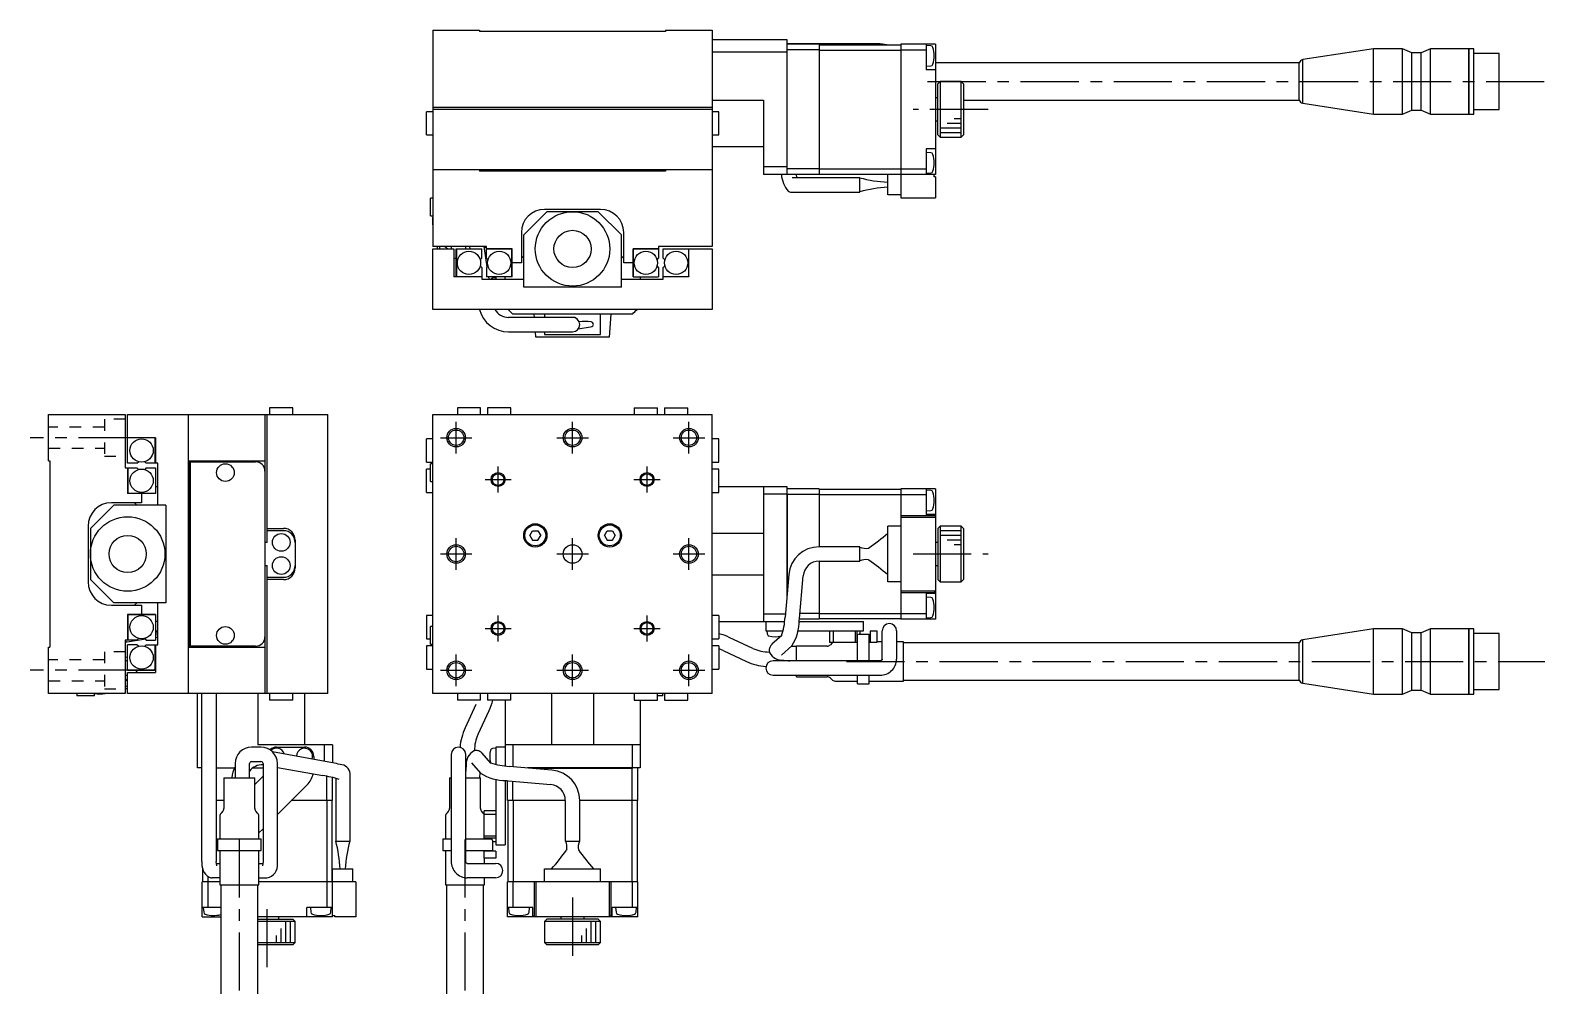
# Model space of a CAD drawing. Extents: x -249 to 412, y 17 to 418.
# Drawn here: x -249.1 to 76.2, y 212.4 to 417.8 of the extents above; entities that cross this region are included whole.
import ezdxf

# ---------------------------------------------------------------- set-up
doc = ezdxf.new("R2010")
doc.units = 0
doc.header["$LTSCALE"] = 10
doc.linetypes.add('CENTER', pattern=[2, 1.25, -0.25, 0.25, -0.25])
doc.linetypes.add('DOT', pattern=[0.5, 0.25, -0.25])
doc.layers.add('1', color=7, linetype='CONTINUOUS')

msp = doc.modelspace()

# ---------------------------------------------------------------- linework, layer by layer
at = {"layer": '1', "color": 7, "linetype": 'CONTINUOUS'}
for p, q in [((-162.630527, 417.799108), (-152.630527, 417.799108)), ((-162.630527, 417.799108), (-162.630527, 371.299108)), ((-152.630527, 417.799108), (-152.630527, 417.499108)), ((-112.630527, 417.499108), (-152.630527, 417.499108)), ((-112.630527, 417.799108), (-112.630527, 417.499108)), ((-112.630527, 417.799108), (-102.630527, 417.799108)), ((-102.630527, 417.799108), (-102.630527, 371.299108)), ((-102.630527, 415.799109), (-86.630527, 415.799109)), ((-86.630527, 415.799109), (-86.630527, 386.799109)), ((-66.567449, 414.849109), (-86.630527, 414.849109)), ((-86.530527, 414.799109), (-86.630527, 414.699109)), ((-79.630527, 413.599109), (-86.630527, 413.599109)), ((-79.630527, 414.799109), (-86.530527, 414.799109)), ((-79.630527, 414.799109), (-79.630527, 386.799109)), ((-79.630527, 414.699109), (-62.130527, 414.699109)), ((-79.630527, 413.557687), (-62.130527, 413.557687)), ((-65.132547, 414.699749), (-66.567449, 414.849109)), ((-62.130527, 414.799109), (-62.130527, 381.799109)), ((-54.630527, 414.799109), (-62.130527, 414.799109)), ((-62.130527, 413.599109), (-56.630527, 413.599109)), ((-56.630527, 414.799109), (-56.630527, 409.299109)), ((-55.645248, 414.462908), (-56.630527, 414.549109)), ((-54.630527, 414.799109), (-54.630527, 386.799109)), ((39.455259, 413.799108), (24.221276, 411.483434)), ((39.455259, 399.79911), (39.455259, 413.799108)), ((45.648258, 413.799108), (39.455259, 413.799108)), ((45.648258, 399.79911), (45.648258, 413.799108)), ((47.648258, 412.949109), (45.648258, 413.799108)), ((51.648258, 413.799108), (49.648258, 412.949109)), ((51.648258, 399.79911), (51.648258, 413.799108)), ((59.905258, 413.799108), (51.648258, 413.799108)), ((59.905258, 399.79911), (59.905258, 413.799108)), ((59.955258, 413.749108), (59.905258, 413.799108)), ((59.955258, 399.79911), (59.955258, 413.799108)), ((60.95526, 413.799108), (59.955258, 413.799108)), ((60.95526, 399.79911), (60.95526, 413.799108)), ((-86.630527, 413.077138), (-102.630527, 413.077138)), ((-56.630527, 410.049109), (-55.645248, 410.135309)), ((23.497603, 410.799109), (-54.630527, 410.799109)), ((23.497603, 402.799109), (23.497603, 410.799109)), ((24.221276, 402.114783), (24.221276, 411.483434)), ((47.648258, 400.649109), (47.648258, 412.949109)), ((49.648258, 412.949109), (47.648258, 412.949109)), ((49.648258, 400.649109), (49.648258, 412.949109)), ((66.455261, 412.799107), (60.95526, 412.799107)), ((66.455261, 400.799111), (66.455261, 412.799107)), ((-54.630527, 409.299109), (-56.630527, 409.299109)), ((-53.630527, 406.799109), (-54.130527, 406.299109)), ((-49.130527, 406.799109), (-53.630527, 406.799109)), ((-53.630527, 406.799109), (-53.630527, 394.799109)), ((-48.630527, 406.299109), (-49.130527, 406.799109)), ((-49.130527, 394.799109), (-49.130527, 406.799109)), ((-54.130527, 395.299109), (-54.130527, 406.299109)), ((-48.630527, 406.299109), (-48.630527, 395.299109)), ((-162.630527, 400.299108), (-164.030527, 400.299108)), ((-164.030527, 395.299108), (-164.030527, 400.299108)), ((-162.630527, 401.299108), (-102.630527, 401.299108)), ((-102.630527, 400.799108), (-162.630527, 400.799108)), ((-102.630527, 402.799109), (-91.630527, 402.799109)), ((-101.230527, 400.299108), (-102.630527, 400.299108)), ((-101.230527, 395.299108), (-101.230527, 400.299108)), ((-91.630527, 402.799109), (-91.630527, 386.799109)), ((-54.130527, 403.299109), (-54.630527, 403.299109)), ((-48.630527, 402.799109), (23.497603, 402.799109)), ((24.221276, 402.114783), (39.455259, 399.79911)), ((45.648258, 399.79911), (47.648258, 400.649109)), ((47.648258, 400.649109), (49.648258, 400.649109)), ((49.648258, 400.649109), (51.648258, 399.79911)), ((60.95526, 400.799111), (66.455261, 400.799111)), ((-54.630527, 398.299109), (-54.130527, 398.299109)), ((39.455259, 399.79911), (45.648258, 399.79911)), ((51.648258, 399.79911), (59.905258, 399.79911)), ((59.905258, 399.79911), (59.955258, 399.84911)), ((59.955258, 399.79911), (60.95526, 399.79911)), ((-164.030527, 395.299108), (-162.630527, 395.299108)), ((-102.630527, 395.299108), (-101.230527, 395.299108)), ((-54.130527, 395.299109), (-53.630527, 394.799109)), ((-53.630527, 394.799109), (-49.130527, 394.799109)), ((-49.130527, 394.799109), (-48.630527, 395.299109)), ((-102.630527, 392.799109), (-91.630527, 392.799109)), ((-54.630527, 392.299109), (-56.630527, 392.299109)), ((-56.630527, 392.299109), (-56.630527, 386.799109)), ((-55.645248, 391.462908), (-56.630527, 391.549109)), ((-102.630527, 387.799108), (-162.630527, 387.799108)), ((-152.630527, 387.799108), (-152.630527, 387.499108)), ((-112.630527, 387.499108), (-152.630527, 387.499108)), ((-112.630527, 387.799108), (-112.630527, 387.499108)), ((-91.630527, 388.521079), (-86.630527, 388.521079)), ((-79.630527, 387.999109), (-86.630527, 387.999109)), ((-79.630527, 388.04053), (-62.130527, 388.04053)), ((-62.130527, 387.999109), (-56.630527, 387.999109)), ((-86.630527, 386.799109), (-91.630527, 386.799109)), ((-86.630527, 386.899109), (-86.530527, 386.799109)), ((-79.630527, 386.799109), (-86.530527, 386.799109)), ((-70.930527, 386.074109), (-85.431765, 386.074109)), ((-84.401629, 386.073294), (-84.581555, 386.798327)), ((-79.630527, 386.899109), (-62.130527, 386.899109)), ((-70.930527, 382.974109), (-70.930527, 386.099109)), ((-64.930527, 382.399109), (-64.930527, 386.799109)), ((-54.630527, 386.799109), (-64.930527, 386.799109)), ((-56.630527, 387.049109), (-55.645248, 387.135309)), ((-54.930527, 386.299109), (-54.930527, 386.799109)), ((-54.630527, 386.299109), (-54.930527, 386.299109)), ((-54.630527, 386.299109), (-54.630527, 381.799109)), ((-163.130527, 377.899108), (-163.130527, 381.699108)), ((-162.630527, 381.699108), (-163.130527, 381.699108)), ((-86.277946, 383.21678), (-86.144984, 383.142531)), ((-86.144984, 383.142531), (-85.992982, 383.076283)), ((-85.992982, 383.076283), (-85.832647, 383.025446)), ((-85.832647, 383.025446), (-85.66756, 382.991694)), ((-85.66756, 382.991694), (-85.534827, 382.977455)), ((-85.534827, 382.977455), (-85.431765, 382.974109)), ((-85.431765, 382.974109), (-70.930527, 382.974109)), ((-62.130527, 382.399109), (-64.930527, 382.399109)), ((-62.130527, 381.799109), (-54.630527, 381.799109)), ((-163.130527, 377.899108), (-162.630527, 377.899108)), ((-143.130527, 373.799108), (-138.130527, 378.799108)), ((-126.630527, 379.299108), (-138.630527, 379.299108)), ((-127.130527, 378.799108), (-138.130527, 378.799108)), ((-127.130527, 378.799108), (-122.130527, 373.799108)), ((-143.630527, 374.299108), (-143.630527, 367.799108)), ((-121.630527, 367.799108), (-121.630527, 374.299108)), ((-151.130527, 371.299108), (-162.630527, 371.299108)), ((-161.630527, 370.799108), (-161.630527, 371.299108)), ((-161.130527, 370.799108), (-161.130527, 371.299108)), ((-158.686095, 371.299108), (-158.686095, 370.799108)), ((-155.586095, 370.799108), (-155.586095, 371.299108)), ((-154.788257, 371.299107), (-154.709059, 370.799108)), ((-150.963001, 366.964032), (-151.64961, 371.299108)), ((-151.130527, 368.80171), (-151.130527, 371.299108)), ((-143.130527, 362.599108), (-143.130527, 373.799108)), ((-122.130527, 362.599108), (-122.130527, 373.799108)), ((-102.630527, 371.299108), (-114.130527, 371.299108)), ((-114.130527, 371.299108), (-114.130527, 368.80171)), ((-162.630527, 357.799108), (-162.630527, 370.799108)), ((-162.630527, 370.799108), (-158.130527, 370.799108)), ((-158.130527, 370.799108), (-158.130527, 364.799108)), ((-157.630527, 364.799108), (-157.630527, 370.799108)), ((-157.630527, 370.799108), (-152.130527, 370.799108)), ((-157.580527, 370.799108), (-157.580527, 364.849108)), ((-152.470062, 368.462175), (-152.130527, 368.80171)), ((-152.130527, 368.80171), (-152.130527, 370.799108)), ((-145.630527, 370.799108), (-151.130527, 370.799108)), ((-145.680527, 370.749108), (-151.130527, 370.749108)), ((-151.130527, 368.80171), (-150.790992, 368.462175)), ((-145.680527, 370.749108), (-145.630527, 370.799108)), ((-145.680527, 364.799108), (-145.680527, 370.749108)), ((-145.630527, 364.799108), (-145.630527, 370.799108)), ((-143.630527, 367.799108), (-145.630527, 367.799108)), ((-143.130527, 368.799108), (-143.630527, 369.299108)), ((-121.630527, 369.299109), (-122.130527, 368.799109)), ((-119.630527, 367.799108), (-121.630527, 367.799108)), ((-114.130527, 370.799108), (-119.630527, 370.799108)), ((-119.580527, 370.749108), (-119.630527, 370.799108)), ((-119.630527, 364.799108), (-119.630527, 370.799108)), ((-119.580527, 370.749108), (-119.580527, 364.799108)), ((-114.130527, 370.749108), (-119.580527, 370.749108)), ((-114.470062, 368.462175), (-114.130527, 368.80171)), ((-113.130527, 368.80171), (-113.130527, 370.799108)), ((-113.130527, 370.799108), (-102.630527, 370.799108)), ((-113.130527, 368.80171), (-112.790992, 368.462175)), ((-107.680527, 364.849108), (-107.680527, 370.799108)), ((-107.630527, 364.799108), (-107.630527, 370.799108)), ((-102.630527, 370.799108), (-102.630527, 357.799108)), ((-152.130527, 364.799108), (-158.130527, 364.799108)), ((-157.580527, 364.849108), (-157.630527, 364.799108)), ((-157.580527, 364.849108), (-152.130527, 364.849108)), ((-152.470062, 367.136041), (-152.130527, 366.796506)), ((-152.130527, 366.796506), (-152.130527, 364.299108)), ((-150.790992, 367.136041), (-151.130527, 366.796506)), ((-151.130527, 366.796506), (-151.130527, 364.799108)), ((-145.630527, 364.799108), (-151.130527, 364.799108)), ((-150.540919, 364.299108), (-150.620111, 364.799108)), ((-149.130527, 364.549109), (-149.813315, 364.489372)), ((-149.130527, 364.799108), (-149.130527, 364.299108)), ((-147.130527, 364.299128), (-147.130527, 364.799108)), ((-119.630527, 364.799108), (-114.130527, 364.799108)), ((-118.130527, 364.799108), (-118.130527, 364.299128)), ((-114.130527, 366.796506), (-114.470062, 367.136041)), ((-114.130527, 366.796506), (-114.130527, 364.799108)), ((-113.130527, 366.796506), (-112.790992, 367.136041)), ((-113.130527, 364.299108), (-113.130527, 366.796506)), ((-113.130527, 364.849108), (-107.680527, 364.849108)), ((-107.630527, 364.799108), (-113.130527, 364.799108)), ((-107.680527, 364.849108), (-107.630527, 364.799108)), ((-152.130527, 364.299108), (-143.130527, 364.299108)), ((-122.130527, 362.599108), (-143.130527, 362.599108)), ((-122.130527, 364.299108), (-113.130527, 364.299108)), ((-102.630527, 357.799108), (-162.630527, 357.799108)), ((-132.630527, 356.074109), (-146.360733, 356.074109)), ((-119.785295, 356.799109), (-145.47576, 356.799109)), ((-140.82983, 356.074109), (-140.880527, 356.799109)), ((-138.630527, 356.799109), (-138.630527, 356.074109)), ((-126.630527, 352.399109), (-126.630527, 356.799109)), ((-124.380527, 356.799109), (-124.730161, 351.799109)), ((-146.360733, 352.974109), (-132.630527, 352.974109)), ((-140.530893, 351.799109), (-140.613057, 352.974109)), ((-124.730161, 351.799109), (-140.530893, 351.799109)), ((-138.630527, 352.974109), (-138.630527, 352.399109)), ((-138.630527, 352.399109), (-126.630527, 352.399109)), ((-131.398719, 353.590729), (-128.742118, 354.079509)), ((-245.207557, 325.222078), (-245.207557, 335.222078)), ((-245.207557, 335.222078), (-228.707557, 335.222078)), ((-228.707557, 335.222078), (-228.707557, 323.722078)), ((-228.207557, 335.222078), (-185.207557, 335.222078)), ((-228.207557, 324.722078), (-228.207557, 335.222078)), ((-215.207557, 335.222078), (-215.207557, 275.222078)), ((-198.707557, 335.222078), (-198.707557, 275.222078)), ((-198.207557, 307.722078), (-198.207557, 335.222078)), ((-197.707557, 336.622078), (-197.707557, 335.222078)), ((-192.707557, 336.622078), (-197.707557, 336.622078)), ((-192.707557, 335.222078), (-192.707557, 336.622078)), ((-185.207558, 275.222078), (-185.207557, 335.222078)), ((-162.630527, 275.222078), (-162.630527, 335.222078)), ((-162.630527, 335.222078), (-102.630527, 335.222078)), ((-157.380527, 336.622078), (-157.380527, 335.222078)), ((-152.380527, 336.622078), (-157.380527, 336.622078)), ((-152.380527, 335.222078), (-152.380527, 336.622078)), ((-145.880527, 336.622078), (-150.880527, 336.622078)), ((-150.880527, 336.622078), (-150.880527, 335.222078)), ((-145.880527, 335.222078), (-145.880527, 336.622078)), ((-119.380527, 336.622078), (-114.380527, 336.622078)), ((-119.380527, 336.622078), (-119.380527, 335.222078)), ((-114.380527, 335.222078), (-114.380527, 336.622078)), ((-112.880527, 336.622078), (-112.880527, 335.222078)), ((-112.880527, 336.622078), (-107.880527, 336.622078)), ((-107.880527, 335.222078), (-107.880527, 336.622078)), ((-102.630527, 275.222078), (-102.630527, 335.222078)), ((-222.207557, 330.222078), (-228.207557, 330.222078)), ((-222.257557, 330.172078), (-228.207557, 330.172078)), ((-222.257557, 330.172078), (-222.207557, 330.222078)), ((-222.257557, 324.722078), (-222.257557, 330.172078)), ((-222.207557, 330.222078), (-222.207557, 324.722078)), ((-162.630527, 329.972078), (-164.030527, 329.972078)), ((-164.030527, 324.972078), (-164.030527, 329.972078)), ((-101.230527, 329.972078), (-102.630527, 329.972078)), ((-101.230527, 324.972078), (-101.230527, 329.972078)), ((-245.207557, 325.222078), (-244.907557, 325.222078)), ((-244.907557, 325.222078), (-244.907557, 285.222078)), ((-228.707557, 323.722078), (-226.210159, 323.722078)), ((-226.210159, 324.722078), (-228.207557, 324.722078)), ((-228.207557, 323.722078), (-228.207557, 318.222078)), ((-228.157557, 323.722078), (-228.157557, 318.272078)), ((-226.210159, 324.722078), (-225.870624, 325.061613)), ((-225.870624, 323.382543), (-226.210159, 323.722078)), ((-224.204956, 324.722078), (-224.54449, 325.061613)), ((-224.204956, 323.722078), (-224.54449, 323.382543)), ((-221.707557, 324.722078), (-224.204956, 324.722078)), ((-224.204956, 323.722078), (-222.207557, 323.722078)), ((-222.207557, 323.722078), (-222.207557, 318.222078)), ((-221.707558, 315.722078), (-221.707558, 324.722078)), ((-215.207557, 325.222078), (-198.707557, 325.222078)), ((-214.907557, 285.222078), (-214.907557, 325.222078)), ((-214.707557, 285.422078), (-214.707557, 325.022078)), ((-214.707557, 325.022078), (-200.707557, 325.022078)), ((-213.707557, 325.022078), (-213.707557, 325.222078)), ((-164.030527, 324.972078), (-162.630527, 324.972078)), ((-164.030527, 318.472078), (-164.030527, 323.472078)), ((-163.130527, 323.472078), (-164.030527, 323.472078)), ((-163.130527, 320.822078), (-163.130527, 324.622078)), ((-162.630527, 324.622078), (-163.130527, 324.622078)), ((-102.630527, 324.972078), (-101.230527, 324.972078)), ((-101.230527, 323.472078), (-102.630527, 323.472078)), ((-101.230527, 318.472078), (-101.230527, 323.472078)), ((-222.207557, 319.722078), (-221.707577, 319.722078)), ((-163.130527, 320.822078), (-162.630527, 320.822078)), ((-101.230527, 319.722078), (-86.630527, 319.722078)), ((-91.630527, 319.722078), (-91.630527, 290.722078)), ((-86.630527, 319.722078), (-86.630527, 295.574208)), ((-79.630527, 319.222078), (-86.630527, 319.222078)), ((-79.630527, 319.222078), (-79.630527, 306.772078)), ((-79.630527, 319.122078), (-62.130527, 319.122078)), ((-54.630527, 319.222078), (-62.130527, 319.222078)), ((-62.130527, 319.222078), (-62.130527, 291.222078)), ((-56.630527, 319.222078), (-56.630527, 313.722078)), ((-55.645248, 318.885877), (-56.630527, 318.972078)), ((-54.630527, 319.222078), (-54.630527, 291.222078)), ((-236.207557, 310.722078), (-231.207557, 315.722078)), ((-225.207557, 316.222078), (-231.707557, 316.222078)), ((-220.007557, 315.722078), (-231.207557, 315.722078)), ((-228.157557, 318.272078), (-228.207557, 318.222078)), ((-222.207557, 318.222078), (-228.207557, 318.222078)), ((-228.157557, 318.272078), (-222.207557, 318.272078)), ((-226.707558, 316.222078), (-226.207558, 315.722078)), ((-225.207557, 318.222078), (-225.207557, 316.222078)), ((-220.007557, 315.722078), (-220.007557, 294.722078)), ((-164.030527, 318.472078), (-162.630527, 318.472078)), ((-102.630527, 318.472078), (-101.230527, 318.472078)), ((-86.630527, 318.06731), (-91.630527, 318.06731)), ((-86.630527, 318.122078), (-86.530527, 318.022078)), ((-86.530527, 318.022078), (-86.530527, 296.717213)), ((-79.630527, 318.022078), (-86.530527, 318.022078)), ((-79.630527, 317.980656), (-62.130527, 317.980656)), ((-62.130527, 318.022078), (-56.630527, 318.022078)), ((-62.130527, 313.472078), (-54.930527, 313.472078)), ((-62.130527, 313.122444), (-54.630527, 313.122444)), ((-56.630527, 314.472078), (-55.645248, 314.558279)), ((-54.630527, 313.722078), (-56.630527, 313.722078)), ((-54.930527, 313.437114), (-54.930527, 313.472078)), ((-54.630527, 313.437114), (-54.930527, 313.437114)), ((-236.707557, 311.222078), (-236.707557, 299.222078)), ((-236.207557, 310.722078), (-236.207557, 299.722078)), ((-198.207557, 310.722078), (-194.707557, 310.722078)), ((-194.707557, 310.222078), (-198.207557, 310.222078)), ((-141.785228, 309.222078), (-141.207878, 310.222078)), ((-141.785228, 309.222078), (-141.207878, 308.222078)), ((-141.207878, 310.222078), (-140.053177, 310.222078)), ((-140.053177, 310.222078), (-139.475827, 309.222078)), ((-140.053177, 308.222078), (-139.475827, 309.222078)), ((-125.785228, 309.222078), (-125.207878, 310.222078)), ((-125.785228, 309.222078), (-125.207878, 308.222078)), ((-125.207878, 310.222078), (-124.053177, 310.222078)), ((-124.053177, 310.222078), (-123.475827, 309.222078)), ((-124.053177, 308.222078), (-123.475827, 309.222078)), ((-102.630527, 309.722078), (-91.630527, 309.722078)), ((-62.130527, 311.222078), (-64.930527, 311.222078)), ((-64.930527, 299.222078), (-64.930527, 311.222078)), ((-53.630527, 311.222078), (-54.130527, 310.722078)), ((-54.130527, 310.722078), (-54.130527, 299.722078)), ((-53.630527, 311.222078), (-53.630527, 299.222078)), ((-49.130527, 311.222078), (-53.630527, 311.222078)), ((-49.130527, 299.222078), (-49.130527, 311.222078)), ((-48.630527, 310.722078), (-49.130527, 311.222078)), ((-48.630527, 310.722078), (-48.630527, 299.722078)), ((-198.207557, 307.722078), (-198.707557, 307.722078)), ((-192.207557, 308.222078), (-192.207558, 302.222078)), ((-141.207878, 308.222078), (-140.053177, 308.222078)), ((-125.207878, 308.222078), (-124.053177, 308.222078)), ((-70.930527, 306.772078), (-79.648871, 306.772078)), ((-70.930527, 303.672078), (-70.930527, 306.772078)), ((-54.130527, 307.722078), (-54.630527, 307.722078)), ((-198.707557, 302.722078), (-198.207558, 302.722078)), ((-198.207558, 275.222078), (-198.207558, 302.722078)), ((-79.648871, 303.672078), (-70.930527, 303.672078)), ((-79.630527, 303.672078), (-79.630527, 291.222078)), ((-69.076769, 303.962312), (-68.984263, 303.922771)), ((-54.630527, 302.722078), (-54.130527, 302.722078)), ((-231.207557, 294.722078), (-236.207557, 299.722078)), ((-198.207558, 300.222078), (-194.707558, 300.222078)), ((-194.707558, 299.722078), (-198.207558, 299.722078)), ((-102.630527, 300.722078), (-91.630527, 300.722078)), ((-86.173947, 300.792948), (-86.975866, 291.626964)), ((-83.887663, 291.356781), (-83.085743, 300.522765)), ((-54.130527, 299.722078), (-53.630527, 299.222078)), ((-49.130527, 299.222078), (-48.630527, 299.722078)), ((-62.130527, 299.222078), (-64.930527, 299.222078)), ((-62.130527, 297.321712), (-54.630527, 297.321712)), ((-62.130527, 296.972078), (-54.930527, 296.972078)), ((-54.630527, 296.722078), (-56.630527, 296.722078)), ((-56.630527, 296.722078), (-56.630527, 291.222078)), ((-54.930527, 296.972078), (-54.930527, 297.007041)), ((-54.630527, 297.007041), (-54.930527, 297.007041)), ((-53.630527, 299.222078), (-49.130527, 299.222078)), ((-231.707557, 294.222078), (-225.207557, 294.222078)), ((-220.007557, 294.722078), (-231.207557, 294.722078)), ((-226.207558, 294.722078), (-226.707558, 294.222078)), ((-225.207557, 294.222078), (-225.207557, 292.222078)), ((-221.707558, 285.722078), (-221.707558, 294.722078)), ((-55.645248, 295.885877), (-56.630527, 295.972078)), ((-228.157557, 292.172078), (-228.207557, 292.222078)), ((-228.207557, 292.222078), (-228.207557, 286.722078)), ((-222.207557, 292.222078), (-228.207557, 292.222078)), ((-228.157557, 292.172078), (-228.157557, 286.722078)), ((-222.207557, 292.172078), (-228.157557, 292.172078)), ((-222.207557, 292.222078), (-222.207557, 286.722078)), ((-221.707577, 290.722078), (-222.207557, 290.722078)), ((-164.030527, 291.972078), (-164.030527, 286.972078)), ((-162.630527, 291.972078), (-164.030527, 291.972078)), ((-163.130527, 285.822078), (-163.130527, 289.622078)), ((-162.630527, 289.622078), (-163.130527, 289.622078)), ((-101.230527, 291.972078), (-102.630527, 291.972078)), ((-101.230527, 291.972078), (-101.230527, 286.972078)), ((-101.230527, 290.722078), (-87.069429, 290.722078)), ((-91.630527, 292.376845), (-86.91026, 292.376845)), ((-91.130527, 290.722078), (-91.130527, 288.722078)), ((-83.948701, 290.722078), (-70.130527, 290.722078)), ((-83.919772, 291.011108), (-83.894123, 291.283884)), ((-79.630527, 291.222078), (-83.899935, 291.222078)), ((-83.894123, 291.283884), (-83.887663, 291.356781)), ((-79.630527, 292.422078), (-83.794461, 292.422078)), ((-79.630527, 292.463499), (-62.130527, 292.463499)), ((-79.630527, 291.322078), (-62.130527, 291.322078)), ((-70.130527, 288.722078), (-70.130527, 290.722078)), ((-62.130527, 292.422078), (-56.630527, 292.422078)), ((-54.630527, 291.222078), (-62.130527, 291.222078)), ((-56.630527, 291.472078), (-55.645248, 291.558279)), ((-224.372482, 286.889604), (-228.707557, 286.202995)), ((-228.707557, 286.722078), (-228.707557, 275.222078)), ((-226.210159, 286.722078), (-228.707557, 286.722078)), ((-226.210159, 286.722078), (-225.870624, 287.061613)), ((-224.54449, 287.061613), (-224.204956, 286.722078)), ((-224.204956, 286.722078), (-222.207557, 286.722078)), ((-222.207557, 288.722078), (-221.707558, 288.722078)), ((-221.707558, 287.311686), (-222.207557, 287.232494)), ((-221.957558, 288.722078), (-221.897822, 288.03929)), ((-214.90719, 288.724277), (-215.207145, 288.537756)), ((-164.030527, 286.972078), (-163.130527, 286.972078)), ((-102.630527, 286.972078), (-101.230527, 286.972078)), ((-93.921627, 284.937594), (-98.966233, 287.289933)), ((-91.130527, 288.722078), (-87.396165, 288.722078)), ((-90.880527, 288.722078), (-90.820791, 288.03929)), ((-87.69394, 287.681782), (-89.787169, 285.824703)), ((-84.234669, 288.722078), (-70.130527, 288.722078)), ((-77.430527, 288.722078), (-77.430527, 286.222078)), ((-76.613282, 288.722078), (-76.613282, 286.222078)), ((-71.945849, 288.722078), (-71.945849, 286.222078)), ((-71.530527, 288.722078), (-71.530527, 286.222078)), ((-71.075403, 287.992078), (-71.380527, 287.876803)), ((-71.380527, 282.26651), (-71.380527, 287.876803)), ((-71.075403, 287.992078), (-68.880527, 287.992078)), ((-70.830527, 287.992078), (-70.830527, 288.722078)), ((-68.880527, 282.26651), (-68.880527, 287.992078)), ((-68.880527, 287.492078), (-68.730527, 287.492078)), ((-68.730527, 288.722078), (-68.730527, 286.222078)), ((-68.730527, 288.722078), (-67.230527, 288.722078)), ((-67.230527, 288.722078), (-67.230527, 286.222078)), ((-66.117449, 286.322078), (-67.230527, 286.322078)), ((-66.117449, 282.595895), (-66.117449, 288.703897)), ((-63.017449, 288.703897), (-63.017449, 282.595895)), ((-61.544741, 286.322078), (-63.017449, 286.322078)), ((-61.544741, 277.922078), (-61.544741, 286.322078)), ((39.455259, 289.122077), (24.221276, 286.806403)), ((24.221276, 277.437752), (24.221276, 286.806403)), ((45.648258, 289.122077), (39.455259, 289.122077)), ((39.455259, 275.122079), (39.455259, 289.122077)), ((47.648258, 288.272078), (45.648258, 289.122077)), ((45.648258, 275.122079), (45.648258, 289.122077)), ((49.648258, 288.272078), (47.648258, 288.272078)), ((47.648258, 275.972078), (47.648258, 288.272078)), ((51.648258, 289.122077), (49.648258, 288.272078)), ((49.648258, 275.972078), (49.648258, 288.272078)), ((59.905258, 289.122077), (51.648258, 289.122077)), ((51.648258, 275.122079), (51.648258, 289.122077)), ((59.955258, 289.072077), (59.905258, 289.122077)), ((59.905258, 275.122079), (59.905258, 289.122077)), ((60.95526, 289.122077), (59.955258, 289.122077)), ((59.955258, 275.122079), (59.955258, 289.122077)), ((60.95526, 275.122079), (60.95526, 289.122077)), ((66.455261, 288.122076), (60.95526, 288.122076)), ((66.455261, 276.12208), (66.455261, 288.122076)), ((-245.207557, 275.222078), (-245.207557, 285.222078)), ((-245.207557, 285.222078), (-244.907557, 285.222078)), ((-228.707557, 283.064353), (-228.207558, 283.143545)), ((-226.210159, 285.722078), (-228.207557, 285.722078)), ((-228.207557, 280.222078), (-228.207557, 285.722078)), ((-225.870624, 285.382543), (-226.210159, 285.722078)), ((-224.54449, 285.382543), (-224.204956, 285.722078)), ((-224.204956, 285.722078), (-221.707557, 285.722078)), ((-222.257557, 280.272078), (-222.257557, 285.722078)), ((-222.207557, 285.722078), (-222.207557, 279.722078)), ((-215.207557, 285.222078), (-198.707557, 285.222078)), ((-215.207406, 285.23076), (-214.907323, 285.315358)), ((-200.707557, 285.422078), (-214.707557, 285.422078)), ((-213.707557, 285.222078), (-213.707557, 285.422078)), ((-162.630527, 285.472078), (-164.030527, 285.472078)), ((-164.030527, 285.472078), (-164.030527, 280.472078)), ((-163.130527, 285.822078), (-162.630527, 285.822078)), ((-101.230527, 285.472078), (-102.630527, 285.472078)), ((-101.230527, 285.472078), (-101.230527, 280.472078)), ((-100.27635, 284.480379), (-95.231744, 282.12804)), ((-90.371733, 284.735461), (-90.384331, 284.55101)), ((-90.384331, 284.55101), (-90.376687, 284.368232)), ((-90.376687, 284.368232), (-90.34953, 284.189218)), ((-90.338436, 284.919297), (-90.371733, 284.735461)), ((-90.339329, 284.145895), (-90.350503, 284.145895)), ((-90.34953, 284.189218), (-90.303839, 284.015922)), ((-90.284368, 285.099984), (-90.338436, 284.919297)), ((-90.209973, 285.274796), (-90.284368, 285.099984)), ((-90.116383, 285.44089), (-90.209973, 285.274796)), ((-90.017713, 285.580171), (-90.116383, 285.44089)), ((-89.906256, 285.709473), (-90.017713, 285.580171)), ((-89.826919, 285.788439), (-89.906256, 285.709473)), ((-89.787169, 285.824703), (-89.813993, 285.800455)), ((-87.72985, 283.505772), (-85.503006, 285.481392)), ((-84.544851, 285.305588), (-85.647458, 285.353525)), ((-77.958954, 285.422078), (-84.544741, 285.422078)), ((-84.544741, 282.266408), (-84.544741, 285.422078)), ((-71.380527, 286.222078), (-77.430527, 286.222078)), ((-76.937634, 286.029185), (-77.251848, 285.714971)), ((-71.380527, 286.292078), (-71.530527, 286.292078)), ((-68.730527, 286.292078), (-68.880527, 286.292078)), ((-67.230527, 286.222078), (-68.880527, 286.222078)), ((23.497603, 286.122078), (-61.544741, 286.122078)), ((23.497603, 278.122078), (23.497603, 286.122078)), ((-228.207558, 282.26651), (-228.707557, 282.26651)), ((-228.207557, 280.272078), (-222.257557, 280.272078)), ((-222.207557, 280.222078), (-228.207557, 280.222078)), ((-222.257557, 280.272078), (-222.207557, 280.222078)), ((-164.030527, 280.472078), (-162.630527, 280.472078)), ((-102.630527, 280.472078), (-101.230527, 280.472078)), ((-66.567449, 282.26651), (-89.567449, 282.26651)), ((-66.562252, 282.266533), (-66.567449, 282.26651)), ((-66.54595, 282.26691), (-66.562252, 282.266533)), ((-66.528718, 282.267809), (-66.54595, 282.26691)), ((-66.511498, 282.269226), (-66.528718, 282.267809)), ((-66.494304, 282.271163), (-66.511498, 282.269226)), ((-66.47715, 282.273624), (-66.494304, 282.271163)), ((-66.460051, 282.276613), (-66.47715, 282.273624)), ((-66.443021, 282.280134), (-66.460051, 282.276613)), ((-66.426074, 282.284193), (-66.443021, 282.280134)), ((-66.409226, 282.288794), (-66.426074, 282.284193)), ((-66.392492, 282.293946), (-66.409226, 282.288794)), ((-66.375888, 282.299657), (-66.392492, 282.293946)), ((-66.359431, 282.305935), (-66.375888, 282.299657)), ((-66.343136, 282.312791), (-66.359431, 282.305935)), ((-66.327023, 282.320239), (-66.343136, 282.312791)), ((-66.311109, 282.328293), (-66.327023, 282.320239)), ((-66.295414, 282.336971), (-66.311109, 282.328293)), ((-66.279958, 282.346295), (-66.295414, 282.336971)), ((-66.264764, 282.356292), (-66.279958, 282.346295)), ((-66.249855, 282.366994), (-66.264764, 282.356292)), ((-66.235255, 282.378443), (-66.249855, 282.366994)), ((-66.220994, 282.390693), (-66.235255, 282.378443)), ((-66.207144, 282.403771), (-66.220994, 282.390693)), ((-66.195128, 282.416242), (-66.207144, 282.403771)), ((-66.183564, 282.429442), (-66.195128, 282.416242)), ((-66.172495, 282.443443), (-66.183564, 282.429442)), ((-66.161973, 282.458343), (-66.172495, 282.443443)), ((-66.152066, 282.474285), (-66.161973, 282.458343)), ((-66.14286, 282.49148), (-66.152066, 282.474285)), ((-66.134487, 282.510259), (-66.14286, 282.49148)), ((-66.127167, 282.531153), (-66.134487, 282.510259)), ((-66.121304, 282.555097), (-66.127167, 282.531153)), ((-66.117785, 282.583853), (-66.121304, 282.555097)), ((-66.117449, 282.595895), (-66.117785, 282.583853)), ((-228.707557, 279.16651), (-228.207558, 279.16651)), ((-228.207557, 276.722078), (-228.707557, 276.722078)), ((-228.207558, 275.222078), (-228.207558, 279.722078)), ((-228.207557, 279.722078), (-222.207557, 279.722078)), ((-89.567449, 279.16651), (-66.567449, 279.16651)), ((-84.544741, 278.822078), (-84.544741, 279.16651)), ((-84.544741, 278.822078), (-77.958954, 278.822078)), ((-77.251848, 278.529185), (-76.937634, 278.214971)), ((-76.230527, 277.922078), (-71.380527, 277.922078)), ((-71.380527, 277.322078), (-71.380527, 279.16651)), ((-71.380527, 277.322078), (-68.880527, 277.322078)), ((-68.880527, 277.322078), (-68.880527, 279.16651)), ((-68.880527, 277.922078), (-61.544741, 277.922078)), ((-61.544741, 278.122078), (23.497603, 278.122078)), ((24.221276, 277.437752), (39.455259, 275.122079)), ((-228.707557, 275.222078), (-245.207557, 275.222078)), ((-239.107557, 275.222078), (-239.107557, 274.722078)), ((-235.307557, 274.722078), (-239.107557, 274.722078)), ((-235.307557, 274.722078), (-235.307557, 275.222078)), ((-228.207557, 276.222078), (-228.707557, 276.222078)), ((-185.207558, 275.222078), (-228.207557, 275.222078)), ((-213.207558, 259.222078), (-213.207558, 275.222078)), ((-212.257558, 239.159), (-212.257558, 275.221691)), ((-209.157558, 275.221691), (-209.157558, 239.159)), ((-200.207558, 275.222078), (-200.207558, 264.222078)), ((-192.707558, 273.822078), (-197.707558, 273.822078)), ((-197.707557, 275.222078), (-197.707557, 273.822078)), ((-192.707557, 273.822078), (-192.707557, 275.222078)), ((-190.207558, 275.222078), (-190.207558, 264.222078)), ((-102.630527, 275.222078), (-162.630527, 275.222078)), ((-157.380527, 275.222078), (-157.380527, 273.822078)), ((-152.380527, 273.822078), (-157.380527, 273.822078)), ((-152.380527, 273.822078), (-152.380527, 275.222078)), ((-150.880527, 275.222078), (-150.880527, 273.822078)), ((-145.880527, 273.822078), (-150.880527, 273.822078)), ((-147.130527, 273.822078), (-147.130527, 259.660979)), ((-145.880527, 273.822078), (-145.880527, 275.222078)), ((-137.130527, 275.222078), (-137.130527, 264.222078)), ((-128.130527, 275.222078), (-128.130527, 264.222078)), ((-119.380527, 275.222078), (-119.380527, 273.822078)), ((-119.380527, 273.822078), (-114.380527, 273.822078)), ((-118.130527, 273.822078), (-118.130527, 259.222078)), ((-114.380527, 273.822078), (-114.380527, 275.222078)), ((-113.230527, 274.722078), (-114.380527, 274.722078)), ((-113.230527, 274.722078), (-113.230527, 275.222078)), ((-112.880527, 275.222078), (-112.880527, 273.822078)), ((-112.880527, 273.822078), (-107.880527, 273.822078)), ((-107.880527, 273.822078), (-107.880527, 275.222078)), ((39.455259, 275.122079), (45.648258, 275.122079)), ((45.648258, 275.122079), (47.648258, 275.972078)), ((47.648258, 275.972078), (49.648258, 275.972078)), ((49.648258, 275.972078), (51.648258, 275.122079)), ((51.648258, 275.122079), (59.905258, 275.122079)), ((59.905258, 275.122079), (59.955258, 275.172079)), ((59.955258, 275.122079), (60.95526, 275.122079)), ((60.95526, 276.12208), (66.455261, 276.12208)), ((-153.372227, 272.8679), (-155.724565, 267.823294)), ((-152.915011, 266.513178), (-150.562672, 271.557784)), ((-199.577256, 263.709), (-201.577256, 263.709)), ((-184.207558, 264.222078), (-200.207558, 264.222078)), ((-196.207558, 263.722078), (-190.207558, 263.722078)), ((-185.929529, 260.678947), (-185.929529, 264.222078)), ((-184.207558, 264.222078), (-184.207558, 260.347517)), ((-147.130527, 263.722078), (-149.130527, 263.722078)), ((-149.130527, 263.722078), (-149.130527, 259.987716)), ((-118.130527, 264.222078), (-147.130527, 264.222078)), ((-145.47576, 264.222078), (-145.47576, 259.501811)), ((-119.785295, 259.222078), (-119.785295, 264.222078)), ((-201.577256, 260.609), (-199.577256, 260.609)), ((-185.762294, 260.649091), (-197.064642, 262.666842)), ((-188.207558, 261.722078), (-188.207558, 261.085632)), ((-158.686095, 262.159), (-158.686095, 239.159)), ((-155.586095, 239.159), (-155.586095, 262.159)), ((-154.346833, 260.321401), (-152.371213, 258.094557)), ((-153.663387, 262.941081), (-153.836683, 262.89539)), ((-153.70671, 262.93088), (-153.70671, 262.942053)), ((-153.484373, 262.968237), (-153.663387, 262.941081)), ((-153.301595, 262.975882), (-153.484373, 262.968237)), ((-153.117144, 262.963283), (-153.301595, 262.975882)), ((-152.933308, 262.929987), (-153.117144, 262.963283)), ((-152.752621, 262.875919), (-152.933308, 262.929987)), ((-152.577809, 262.801524), (-152.752621, 262.875919)), ((-152.411715, 262.707934), (-152.577809, 262.801524)), ((-152.272434, 262.609263), (-152.411715, 262.707934)), ((-152.143132, 262.497807), (-152.272434, 262.609263)), ((-152.064166, 262.418469), (-152.143132, 262.497807)), ((-152.027902, 262.378719), (-152.05215, 262.405543)), ((-150.170823, 260.28549), (-152.027902, 262.378719)), ((-149.130527, 263.472078), (-149.813315, 263.412342)), ((-212.257558, 259.222078), (-213.207558, 259.222078)), ((-209.157558, 259.222078), (-205.231478, 259.222078)), ((-207.507558, 257.136291), (-200.907558, 257.136291)), ((-207.507558, 257.136291), (-207.507558, 250.550505)), ((-205.127256, 260.159), (-205.127256, 257.136291)), ((-202.027256, 257.136291), (-202.027256, 260.159)), ((-201.34989, 259.222078), (-199.127256, 259.222078)), ((-200.907558, 255.678932), (-199.127256, 257.459234)), ((-200.907558, 250.550505), (-200.907558, 257.136291)), ((-199.127256, 260.159), (-199.127256, 239.159)), ((-196.027256, 239.159), (-196.027256, 260.159)), ((-196.027256, 259.33263), (-186.307107, 257.597341)), ((-185.407558, 252.222078), (-185.407558, 257.428573)), ((-184.207558, 252.222078), (-184.207558, 257.173189)), ((-180.382558, 243.522078), (-180.382558, 258.023315)), ((-159.030527, 257.136291), (-159.030527, 250.550505)), ((-159.030527, 257.136291), (-158.686095, 257.136291)), ((-155.586197, 257.136291), (-152.430527, 257.136291)), ((-152.547017, 257.136401), (-152.499081, 258.239009)), ((-152.430527, 250.550505), (-152.430527, 257.136291)), ((-137.059657, 258.765497), (-146.225641, 259.567417)), ((-118.130527, 259.222078), (-142.278397, 259.222078)), ((-119.830527, 259.122078), (-141.135392, 259.122078)), ((-119.730527, 259.222078), (-119.830527, 259.122078)), ((-119.830527, 252.222078), (-119.830527, 259.122078)), ((-118.630527, 252.222078), (-118.630527, 259.222078)), ((-189.672024, 255.600758), (-196.027256, 249.245526)), ((-183.482558, 256.993554), (-183.482558, 243.522078)), ((-149.130527, 256.82622), (-149.130527, 242.722078)), ((-147.130527, 256.540252), (-147.130527, 242.722078)), ((-146.841497, 256.511323), (-146.568722, 256.485674)), ((-146.630527, 252.222078), (-146.630527, 256.491486)), ((-146.568722, 256.485674), (-146.495824, 256.479213)), ((-146.495824, 256.479213), (-137.32984, 255.677294)), ((-145.430527, 252.222078), (-145.430527, 256.386012)), ((-207.507558, 252.222078), (-209.157558, 252.222078)), ((-184.207558, 252.222078), (-193.050704, 252.222078)), ((-185.448979, 252.222078), (-185.448979, 234.722078)), ((-184.307558, 252.222078), (-184.307558, 234.722078)), ((-134.180527, 252.222078), (-146.630527, 252.222078)), ((-146.530527, 252.222078), (-146.530527, 234.722078)), ((-145.389106, 252.222078), (-145.389106, 234.722078)), ((-134.180527, 252.240422), (-134.180527, 243.522078)), ((-131.080527, 243.522078), (-131.080527, 252.240422)), ((-118.630527, 252.222078), (-131.080527, 252.222078)), ((-119.871949, 252.222078), (-119.871949, 234.722078)), ((-118.730527, 252.222078), (-118.730527, 234.722078)), ((-208.407558, 248.822078), (-208.407558, 243.972078)), ((-207.800451, 249.843398), (-208.114665, 249.529185)), ((-200.300451, 249.529185), (-200.614665, 249.843398)), ((-200.007558, 243.972078), (-200.007558, 248.822078)), ((-159.930527, 248.822078), (-159.930527, 243.972078)), ((-159.323421, 249.843398), (-159.637634, 249.529185)), ((-151.823421, 249.529185), (-152.137634, 249.843398)), ((-149.130527, 250.022078), (-151.630527, 250.022078)), ((-151.630527, 243.972078), (-151.630527, 250.022078)), ((-149.130527, 249.204833), (-151.630527, 249.204833)), ((-199.127256, 246.145526), (-200.007558, 245.265224)), ((-149.130527, 244.537399), (-151.630527, 244.537399)), ((-149.130527, 244.122078), (-151.630527, 244.122078)), ((-151.560527, 243.972078), (-151.560527, 244.122078)), ((-208.907558, 243.972078), (-199.507558, 243.972078)), ((-208.907558, 243.972078), (-208.907558, 241.472078)), ((-208.907558, 241.472078), (-199.507558, 241.472078)), ((-208.407558, 241.472078), (-208.407558, 234.136291)), ((-200.007558, 234.136291), (-200.007558, 241.472078)), ((-199.507558, 241.472078), (-199.507558, 243.972078)), ((-183.507558, 243.522078), (-180.382558, 243.522078)), ((-160.530527, 243.972078), (-160.530527, 241.472078)), ((-160.530527, 243.972078), (-158.686095, 243.972078)), ((-160.530527, 241.472078), (-158.686095, 241.472078)), ((-159.930527, 241.472078), (-159.930527, 234.136291)), ((-155.586095, 243.972078), (-149.975803, 243.972078)), ((-155.586095, 241.472078), (-149.860527, 241.472078)), ((-151.630527, 239.822078), (-151.630527, 241.472078)), ((-149.130527, 241.322078), (-151.630527, 241.322078)), ((-151.560527, 241.322078), (-151.560527, 241.472078)), ((-150.360527, 241.472078), (-150.360527, 241.322078)), ((-149.860527, 243.666953), (-149.975803, 243.972078)), ((-149.860527, 243.666953), (-149.860527, 241.472078)), ((-149.860527, 243.422078), (-149.130527, 243.422078)), ((-149.130527, 242.722078), (-147.130527, 242.722078)), ((-149.130527, 241.322078), (-149.130527, 239.822078)), ((-134.180527, 243.522078), (-131.080527, 243.522078)), ((-133.890293, 241.668319), (-133.929834, 241.575813)), ((-212.107558, 237.724094), (-212.107558, 234.722078)), ((-209.0231, 238.200917), (-209.157558, 239.159)), ((-209.133138, 238.709), (-208.407558, 238.709)), ((-200.007558, 238.709), (-199.149482, 238.709)), ((-199.127256, 239.159), (-199.261713, 238.200917)), ((-184.207558, 237.522078), (-179.807558, 237.522078)), ((-184.207558, 227.222078), (-184.207558, 237.522078)), ((-179.807558, 234.722078), (-179.807558, 237.522078)), ((-155.586072, 239.153803), (-155.586095, 239.159)), ((-155.585695, 239.137501), (-155.586072, 239.153803)), ((-155.584796, 239.120269), (-155.585695, 239.137501)), ((-155.583379, 239.103049), (-155.584796, 239.120269)), ((-155.581442, 239.085855), (-155.583379, 239.103049)), ((-155.578981, 239.068701), (-155.581442, 239.085855)), ((-155.575992, 239.051602), (-155.578981, 239.068701)), ((-155.572471, 239.034572), (-155.575992, 239.051602)), ((-155.568413, 239.017625), (-155.572471, 239.034572)), ((-155.563811, 239.000777), (-155.568413, 239.017625)), ((-155.558659, 238.984043), (-155.563811, 239.000777)), ((-155.552948, 238.967439), (-155.558659, 238.984043)), ((-155.54667, 238.950981), (-155.552948, 238.967439)), ((-155.539814, 238.934687), (-155.54667, 238.950981)), ((-155.532366, 238.918574), (-155.539814, 238.934687)), ((-155.524313, 238.90266), (-155.532366, 238.918574)), ((-155.515634, 238.886964), (-155.524313, 238.90266)), ((-155.50631, 238.871509), (-155.515634, 238.886964)), ((-155.496314, 238.856315), (-155.50631, 238.871509)), ((-155.485611, 238.841405), (-155.496314, 238.856315)), ((-155.474162, 238.826806), (-155.485611, 238.841405)), ((-155.461912, 238.812544), (-155.474162, 238.826806)), ((-155.448834, 238.798695), (-155.461912, 238.812544)), ((-155.436363, 238.786679), (-155.448834, 238.798695)), ((-155.423163, 238.775115), (-155.436363, 238.786679)), ((-155.409162, 238.764046), (-155.423163, 238.775115)), ((-155.394262, 238.753524), (-155.409162, 238.764046)), ((-155.37832, 238.743616), (-155.394262, 238.753524)), ((-155.361125, 238.73441), (-155.37832, 238.743616)), ((-155.342346, 238.726038), (-155.361125, 238.73441)), ((-155.321452, 238.718717), (-155.342346, 238.726038)), ((-155.297508, 238.712854), (-155.321452, 238.718717)), ((-155.268753, 238.709336), (-155.297508, 238.712854)), ((-155.25671, 238.709), (-155.268753, 238.709336)), ((-155.25671, 238.709), (-149.148708, 238.709)), ((-149.130527, 239.822078), (-151.630527, 239.822078)), ((-151.530527, 238.709), (-151.530527, 239.822078)), ((-138.630527, 234.722078), (-138.630527, 237.522078)), ((-138.630527, 237.522078), (-126.630527, 237.522078)), ((-126.630527, 234.722078), (-126.630527, 237.522078)), ((-212.207558, 227.222078), (-212.207558, 234.722078)), ((-208.407558, 234.722078), (-212.207558, 234.722078)), ((-211.007558, 234.722078), (-211.007558, 229.222078)), ((-210.966137, 235.875621), (-210.966137, 234.722078)), ((-210.689946, 235.737542), (-210.501851, 235.674177)), ((-210.501851, 235.674177), (-210.312004, 235.632462)), ((-210.312004, 235.632462), (-210.121819, 235.61171)), ((-210.121819, 235.61171), (-210.023518, 235.609)), ((-208.407558, 235.609), (-210.023518, 235.609)), ((-200.007558, 235.609), (-198.261296, 235.609)), ((-179.207558, 234.722078), (-200.007558, 234.722078)), ((-185.407558, 234.722078), (-185.407558, 229.222078)), ((-179.207558, 234.722078), (-179.207558, 227.222078)), ((-149.148708, 235.609), (-155.25671, 235.609)), ((-151.530527, 234.136291), (-151.530527, 235.609)), ((-146.630527, 227.222078), (-146.630527, 234.722078)), ((-118.630527, 234.722078), (-146.630527, 234.722078)), ((-145.430527, 234.722078), (-145.430527, 229.222078)), ((-140.880527, 234.722078), (-140.880527, 227.522078)), ((-140.530893, 234.722078), (-140.530893, 227.222078)), ((-124.730161, 234.722078), (-124.730161, 227.222078)), ((-124.380527, 234.722078), (-124.380527, 227.522078)), ((-119.830527, 234.722078), (-119.830527, 229.222078)), ((-118.630527, 227.222078), (-118.630527, 234.722078)), ((-208.407558, 234.136291), (-200.007558, 234.136291)), ((-208.207558, 234.136291), (-208.207558, 149.093948)), ((-200.207558, 149.093948), (-200.207558, 234.136291)), ((-159.930527, 234.136291), (-151.530527, 234.136291)), ((-159.730527, 234.136291), (-159.730527, 149.093948)), ((-151.730527, 149.093948), (-151.730527, 234.136291)), ((-208.207558, 229.222078), (-212.207558, 229.222078)), ((-211.957558, 229.222078), (-211.871357, 228.236798)), ((-189.707558, 227.222078), (-189.707558, 229.222078)), ((-184.207558, 229.222078), (-189.707558, 229.222078)), ((-188.957558, 229.222078), (-188.871357, 228.236798)), ((-184.543759, 228.236798), (-184.457558, 229.222078)), ((-141.130527, 229.222078), (-146.630527, 229.222078)), ((-146.380527, 229.222078), (-146.294327, 228.236798)), ((-141.966728, 228.236798), (-141.880527, 229.222078)), ((-141.130527, 227.222078), (-141.130527, 229.222078)), ((-124.130527, 227.222078), (-124.130527, 229.222078)), ((-118.630527, 229.222078), (-124.130527, 229.222078)), ((-123.380527, 229.222078), (-123.294327, 228.236798)), ((-118.966728, 228.236798), (-118.880527, 229.222078)), ((-212.207558, 227.222078), (-208.207558, 227.222078)), ((-184.207558, 227.222078), (-200.207558, 227.222078)), ((-200.207558, 226.722078), (-192.707558, 226.722078)), ((-192.207558, 226.222078), (-200.207558, 226.222078)), ((-195.707558, 226.722078), (-195.707558, 227.222078)), ((-192.207558, 226.222078), (-192.707558, 226.722078)), ((-192.207558, 221.722078), (-192.207558, 226.222078)), ((-184.207558, 227.522078), (-183.707558, 227.522078)), ((-183.707558, 227.222078), (-183.707558, 227.522078)), ((-179.207558, 227.222078), (-183.707558, 227.222078)), ((-118.630527, 227.222078), (-146.630527, 227.222078)), ((-140.880527, 227.522078), (-140.845564, 227.522078)), ((-140.845564, 227.222078), (-140.845564, 227.522078)), ((-138.130527, 226.722078), (-138.630527, 226.222078)), ((-126.630527, 226.222078), (-138.630527, 226.222078)), ((-138.630527, 226.222078), (-138.630527, 221.722078)), ((-127.130527, 226.722078), (-138.130527, 226.722078)), ((-135.130527, 227.222078), (-135.130527, 226.722078)), ((-130.130527, 226.722078), (-130.130527, 227.222078)), ((-126.630527, 226.222078), (-127.130527, 226.722078)), ((-126.630527, 221.722078), (-126.630527, 226.222078)), ((-124.415491, 227.522078), (-124.380527, 227.522078)), ((-124.415491, 227.222078), (-124.415491, 227.522078)), ((-200.207558, 221.722078), (-192.207558, 221.722078)), ((-192.707558, 221.222078), (-192.207558, 221.722078)), ((-138.630527, 221.722078), (-126.630527, 221.722078)), ((-138.630527, 221.722078), (-138.130527, 221.222078)), ((-127.130527, 221.222078), (-126.630527, 221.722078)), ((-192.707558, 221.222078), (-200.207558, 221.222078)), ((-127.130527, 221.222078), (-138.130527, 221.222078))]:
    msp.add_line(p, q, dxfattribs=at)
at = {"layer": '1', "color": 4, "linetype": 'CENTER'}
for p, q in [((-56.372035, 406.799109), (76.212367, 406.799109)), ((-43.341556, 400.799109), (-59.47208, 400.799109)), ((-157.630527, 326.822078), (-157.630527, 333.622078)), ((-132.630527, 326.822078), (-132.630527, 333.622078)), ((-107.630527, 326.822078), (-107.630527, 333.622078)), ((-226.256416, 330.222078), (-249.11968, 330.222078)), ((-161.030527, 330.222078), (-154.230527, 330.222078)), ((-136.030527, 330.222078), (-129.230527, 330.222078)), ((-111.030527, 330.222078), (-104.230527, 330.222078)), ((-148.630527, 318.422078), (-148.630527, 324.022078)), ((-116.630527, 318.422078), (-116.630527, 324.022078)), ((-151.430527, 321.222078), (-145.830527, 321.222078)), ((-119.430527, 321.222078), (-113.830527, 321.222078)), ((-157.630527, 301.822078), (-157.630527, 308.622078)), ((-132.630527, 301.822078), (-132.630527, 308.622078)), ((-107.630527, 301.822078), (-107.630527, 308.622078)), ((-161.030527, 305.222078), (-154.230527, 305.222078)), ((-136.030527, 305.222078), (-129.230527, 305.222078)), ((-111.030527, 305.222078), (-104.230527, 305.222078)), ((-59.472079, 305.222078), (-43.341556, 305.222078)), ((-148.630527, 286.422078), (-148.630527, 292.022078)), ((-116.630527, 286.422078), (-116.630527, 292.022078)), ((-151.430527, 289.222078), (-145.830527, 289.222078)), ((-119.430527, 289.222078), (-113.830527, 289.222078)), ((-157.630527, 276.822078), (-157.630527, 283.622078)), ((-132.630527, 276.822078), (-132.630527, 283.622078)), ((-107.630527, 276.822078), (-107.630527, 283.622078)), ((-226.256416, 280.222078), (-249.11968, 280.222078)), ((-161.030527, 280.222078), (-154.230527, 280.222078)), ((-136.030527, 280.222078), (-129.230527, 280.222078)), ((-111.030527, 280.222078), (-104.230527, 280.222078)), ((-73.787633, 282.122078), (76.212367, 282.122078)), ((-204.207558, 91.379184), (-204.207558, 246.379184)), ((-155.730527, 91.379184), (-155.730527, 246.379184)), ((-198.207558, 216.379184), (-198.207558, 231.379184)), ((-132.630527, 231.379184), (-132.630527, 216.379184))]:
    msp.add_line(p, q, dxfattribs=at)
at = {"layer": '1', "color": 9, "linetype": 'CONTINUOUS'}
for p, q in [((-52.130527, 397.799109), (-49.130527, 397.799109)), ((-50.630527, 398.799109), (-49.130527, 398.799109)), ((-53.630527, 396.799109), (-49.130527, 396.799109)), ((-53.630527, 395.799109), (-49.130527, 395.799109)), ((-49.130527, 310.222078), (-53.630527, 310.222078)), ((-49.130527, 309.222078), (-53.630527, 309.222078)), ((-49.130527, 308.222078), (-52.130527, 308.222078)), ((-49.130527, 307.222078), (-50.630527, 307.222078)), ((-195.207558, 221.722078), (-195.207558, 224.722078)), ((-194.207558, 221.722078), (-194.207558, 226.222078)), ((-193.207558, 221.722078), (-193.207558, 226.222078)), ((-129.630527, 221.722078), (-129.630527, 224.722078)), ((-128.630527, 221.722078), (-128.630527, 226.222078)), ((-127.630527, 221.722078), (-127.630527, 226.222078)), ((-196.207558, 221.722078), (-196.207558, 223.222078)), ((-130.630527, 221.722078), (-130.630527, 223.222078))]:
    msp.add_line(p, q, dxfattribs=at)
at = {"layer": '1', "color": 9, "linetype": 'DOT'}
for p, q in [((-233.207557, 332.472078), (-245.207557, 332.472078)), ((-228.707557, 334.222078), (-233.207557, 334.222078)), ((-233.207557, 334.222078), (-233.207557, 326.222078)), ((-245.207557, 327.972078), (-233.207557, 327.972078)), ((-233.207557, 326.222078), (-228.707557, 326.222078)), ((-228.707557, 284.222078), (-233.207557, 284.222078)), ((-233.207557, 284.222078), (-233.207557, 276.222078)), ((-233.207557, 282.472078), (-245.207557, 282.472078)), ((-245.207557, 277.972078), (-233.207557, 277.972078)), ((-233.207557, 276.222078), (-228.707557, 276.222078))]:
    msp.add_line(p, q, dxfattribs=at)
at = {"layer": '1', "color": 7, "linetype": 'CONTINUOUS'}
for centre, radius in [((-132.630527, 370.799108), 8), ((-132.630527, 370.799108), 4), ((-154.880527, 367.799108), 2.5), ((-148.380527, 367.799108), 2.5), ((-116.880527, 367.799108), 2.5), ((-110.380527, 367.799108), 2.5), ((-157.630527, 330.222078), 1.65), ((-132.630527, 330.222078), 1.65), ((-107.630527, 330.222078), 1.65), ((-225.207557, 327.472078), 2.5), ((-225.207557, 320.972078), 2.5), ((-207.207557, 322.722078), 1.9), ((-148.630527, 321.222078), 1.25), ((-116.630527, 321.222078), 1.25), ((-228.207557, 305.222078), 8), ((-228.207558, 305.222078), 4), ((-195.207557, 307.722078), 1.9), ((-140.630527, 309.222078), 2.5), ((-140.630527, 309.222078), 2.25), ((-124.630527, 309.222078), 2.5), ((-124.630527, 309.222078), 2.25), ((-157.630527, 305.222078), 1.65), ((-132.630527, 305.222078), 2), ((-107.630527, 305.222078), 1.65), ((-195.207558, 302.722078), 1.9), ((-225.207557, 289.472078), 2.5), ((-207.207557, 287.722078), 1.9), ((-148.630527, 289.222078), 1.25), ((-116.630527, 289.222078), 1.25), ((-225.207557, 282.972078), 2.5), ((-157.630527, 280.222078), 1.65), ((-132.630527, 280.222078), 1.65), ((-107.630527, 280.222078), 1.65)]:
    msp.add_circle(centre, radius, dxfattribs=at)
at = {"layer": '1', "color": 9, "linetype": 'CONTINUOUS'}
for centre, radius in [((-157.630527, 330.222078), 2), ((-132.630527, 330.222078), 2), ((-107.630527, 330.222078), 2), ((-148.630527, 321.222078), 1.5), ((-116.630527, 321.222078), 1.5), ((-157.630527, 305.222078), 2), ((-107.630527, 305.222078), 2), ((-148.630527, 289.222078), 1.5), ((-116.630527, 289.222078), 1.5), ((-157.630527, 280.222078), 2), ((-132.630527, 280.222078), 2), ((-107.630527, 280.222078), 2)]:
    msp.add_circle(centre, radius, dxfattribs=at)
at = {"layer": '1', "color": 7, "linetype": 'CONTINUOUS'}
for centre, radius, start, end in [((-55.688826, 413.96481), 0.5, 17.629155, 85), ((-60.930527, 412.299109), 6, 342.370845, 17.629155), ((-55.688826, 410.633407), 0.5, 275, 342.370845), ((24.45526, 410.511192), 1.000002, 103.531698, 163.266744), ((24.45526, 403.087026), 1.000002, 196.733256, 256.468302), ((-55.688825, 390.96481), 0.5, 17.629155, 85), ((-60.930527, 389.299109), 6, 342.370845, 17.629155), ((-55.688825, 387.633407), 0.5, 275, 342.370845), ((-81.922749, 387.109868), 5.841564, 183.05552734, 221.79336857), ((-63.783455, 412.038172), 26.90568, 254.595351, 267.556562), ((-63.516625, 355.460771), 28.615444, 92.832165, 105.015922), ((-155.730527, 376.799109), 6.999999, 170.958907, 189.696276), ((-138.630527, 374.299108), 5, 90, 180), ((-126.630527, 374.299108), 5, 0, 90), ((-155.730527, 376.799109), 6.999999, 231.786807, 238.997302), ((-157.648708, 379.027742), 10.05, 306.987251, 309.734188), ((-157.136095, 370.168806), 1.55, 230.091078, 251.398239), ((-149.769737, 363.991275), 0.5, 95, 141.999647), ((-146.391467, 359.409113), 6.435077, 194.490264, 270.273644), ((-146.383007, 359.428361), 3.354326, 209.067503, 270.380468), ((-132.630527, 370.799109), 19, 223.173553, 227.463102), ((-132.634259, 354.591991), 1.504537, 44.158841, 99.802791), ((-132.630527, 354.524109), 1.55, 270, 90), ((-130.085543, 346.540812), 8.681101, 80.351271, 97.459554), ((-128.651698, 354.584282), 0.515261, 259.062759, 87.645189), ((-132.630527, 370.799109), 19, 312.536898, 316.826447), ((-200.707557, 323.022078), 2, 0, 90), ((-228.207558, 305.222078), 19, 45.572994, 46.826447), ((-55.688825, 318.38778), 0.5, 17.629155, 85), ((-231.707557, 311.222078), 5, 90, 180), ((-60.930527, 316.722078), 6, 342.370845, 17.629155), ((-55.688825, 315.056376), 0.5, 275, 342.370845), ((-194.707557, 308.222078), 2.5, 0, 90), ((-194.707557, 307.722078), 2.5, 0, 90), ((-96.962626, 346.250471), 48.583733, 305.09299571, 311.24783254), ((-79.648871, 300.222078), 6.55, 90, 175), ((-69.660698, 309.401746), 2.970833, 244.69530626, 282.22572146), ((-194.707558, 302.722078), 2.5, 270, 0), ((-79.648871, 300.222078), 3.45, 90, 175), ((-69.618819, 300.798282), 3.210125, 80.27866908, 114.11791776), ((-104.284383, 255.047085), 60.29039, 49.25161059, 54.16156594), ((-194.707558, 302.222078), 2.5, 270, 0), ((-231.707557, 299.222078), 5, 180, 270), ((-55.688825, 295.38778), 0.5, 17.629155, 85), ((-60.930527, 293.722078), 6, 342.370845, 17.629155), ((-228.207558, 305.222078), 19, 313.173553, 314.427006), ((-102.46801, 292.446445), 15.513802, 341.828954, 356.97207), ((-94.069427, 290.925585), 10.150015, 327.56293198, 0.48277187), ((-64.567449, 288.703897), 1.55, 0, 180), ((-55.688825, 292.056376), 0.5, 275, 342.370845), ((-236.436191, 280.203897), 10.05, 36.987251, 39.734188), ((-221.399724, 288.082868), 0.5, 185, 231.999647), ((-200.707557, 287.422078), 2, 270, 0), ((-103.847474, 276.822078), 11.55, 65, 76.904461), ((-90.322694, 288.082868), 0.5, 185, 254.637451), ((-89.130527, 292.422078), 5, 254.637451, 285.362549), ((-87.938361, 288.082868), 0.5, 285.362549, 289.168937), ((-74.130527, 288.792078), 3.3, 321.98772, 326.442719), ((24.45526, 285.834161), 1.000002, 103.531698, 163.266744), ((-103.847474, 276.822078), 8.45, 65, 71.958972), ((-90.350503, 292.595895), 8.45, 245, 270), ((-87.550075, 285.512915), 3.134359, 208.52924579, 275.52991004), ((-77.958954, 286.422078), 1, 270, 315), ((-76.230527, 285.322078), 1, 115.841969, 135), ((-227.577256, 280.71651), 1.55, 320.091078, 341.398239), ((-90.350503, 292.595895), 11.55, 245, 266.394235), ((-89.567449, 280.71651), 1.55, 90, 270), ((-84.504835, 303.847256), 21.62878, 262.71350313, 266.18604915), ((-66.50549, 282.654492), 3.488533, 268.982322, 359.037553), ((-234.207558, 282.122078), 6.999999, 321.786807, 328.997302), ((-77.958954, 277.822078), 1, 45, 90), ((-76.230527, 278.922078), 1, 225, 270), ((24.45526, 278.409995), 1.000002, 196.733256, 256.468302), ((-234.207558, 282.122078), 6.999999, 260.958907, 279.696276), ((-161.030527, 276.439025), 11.55, 335, 346.904461), ((-145.25671, 262.942053), 11.55, 155, 176.394235), ((-201.577256, 260.159), 3.55, 90, 180), ((-199.577256, 260.159), 3.55, 0, 90), ((-196.207558, 261.722078), 2, 90, 135.35227), ((-190.207558, 261.722078), 2, 0, 90), ((-157.136095, 262.159), 1.55, 0, 180), ((-145.25671, 262.942053), 8.45, 155, 180), ((-201.577256, 260.159), 0.45, 90, 180), ((-199.577256, 260.159), 0.45, 0, 90), ((-196.207558, 261.722078), 1.75, 16.326104, 134.003078), ((-190.207558, 261.722078), 1.75, 340.835228, 178.920593), ((-192.235896, 223.039417), 38.162745, 75.33281568, 80.23360791), ((-152.33969, 260.141626), 3.134359, 118.52924579, 185.52991004), ((-145.430527, 261.722078), 5, 164.637451, 195.362549), ((-149.769737, 262.914244), 0.5, 95, 164.637451), ((-149.769737, 260.529911), 0.5, 195.362549, 199.168937), ((-145.40616, 275.059561), 15.513802, 251.828954, 266.97207), ((-199.258687, 256.428835), 6.595376, 152.881161, 173.841982), ((-199.361088, 256.514204), 3.361398, 86.010736, 142.505565), ((-193.207558, 259.136291), 5, 315, 346.412049), ((-189.829645, 234.616742), 23.249004, 72.360616, 81.285353), ((-182.577605, 257.746069), 2.212486, 7.19865156, 89.87919938), ((-134.005349, 257.096386), 21.62878, 172.71350313, 176.18604915), ((-146.92702, 266.660978), 10.150015, 237.56293198, 270.48277187), ((-137.630527, 252.240422), 6.55, 0, 85), ((-137.630527, 252.240422), 3.45, 0, 85), ((-208.507558, 250.550505), 1, 315, 0), ((-199.907558, 250.550505), 1, 180, 225), ((-160.030527, 250.550505), 1, 315, 0), ((-151.430527, 250.550505), 1, 180, 225), ((-207.407558, 248.822078), 1, 135, 180), ((-201.007558, 248.822078), 1, 0, 45), ((-158.930527, 248.822078), 1, 135, 180), ((-152.530527, 248.822078), 1, 25.841969, 45), ((-149.060527, 246.722078), 3.3, 231.98772, 236.442701), ((-211.418135, 236.065427), 28.889479, 2.890166, 14.957921), ((-152.86922, 236.108175), 28.615444, 164.984078, 177.167835), ((-182.805508, 276.875934), 60.290381, 319.25160372, 324.16155906), ((-137.054324, 242.210369), 3.210127, 350.27866524, 24.11791392), ((-128.450859, 242.252251), 2.970833, 154.69533604, 192.22575124), ((-91.602134, 269.554177), 48.583733, 215.09299571, 221.24783254), ((-208.812748, 238.667465), 3.479701, 171.87936227, 237.35237059), ((-198.731899, 238.278671), 2.710832, 279.99725836, 7.69738539), ((-203.340947, 239.157943), 7.313691, 355.95285146, 0.00828177), ((-155.198113, 239.097041), 3.488533, 178.982322, 269.037553), ((-149.148708, 237.159), 1.55, 270, 90), ((-211.37326, 228.280376), 0.5, 185, 252.370845), ((-209.707558, 233.522078), 6, 252.370845, 284.477511), ((-188.37326, 228.280376), 0.5, 185, 252.370845), ((-186.707558, 233.522078), 6, 252.370845, 287.629155), ((-185.041856, 228.280376), 0.5, 287.629155, 355), ((-145.796229, 228.280376), 0.5, 185, 252.370845), ((-144.130527, 233.522078), 6, 252.370845, 287.629155), ((-142.464826, 228.280376), 0.5, 287.629155, 355), ((-122.796229, 228.280376), 0.5, 185, 252.370845), ((-121.130527, 233.522078), 6, 252.370845, 287.629155), ((-119.464826, 228.280376), 0.5, 287.629155, 355)]:
    msp.add_arc(centre, radius, start, end, dxfattribs=at)

doc.saveas('drawing.dxf')
